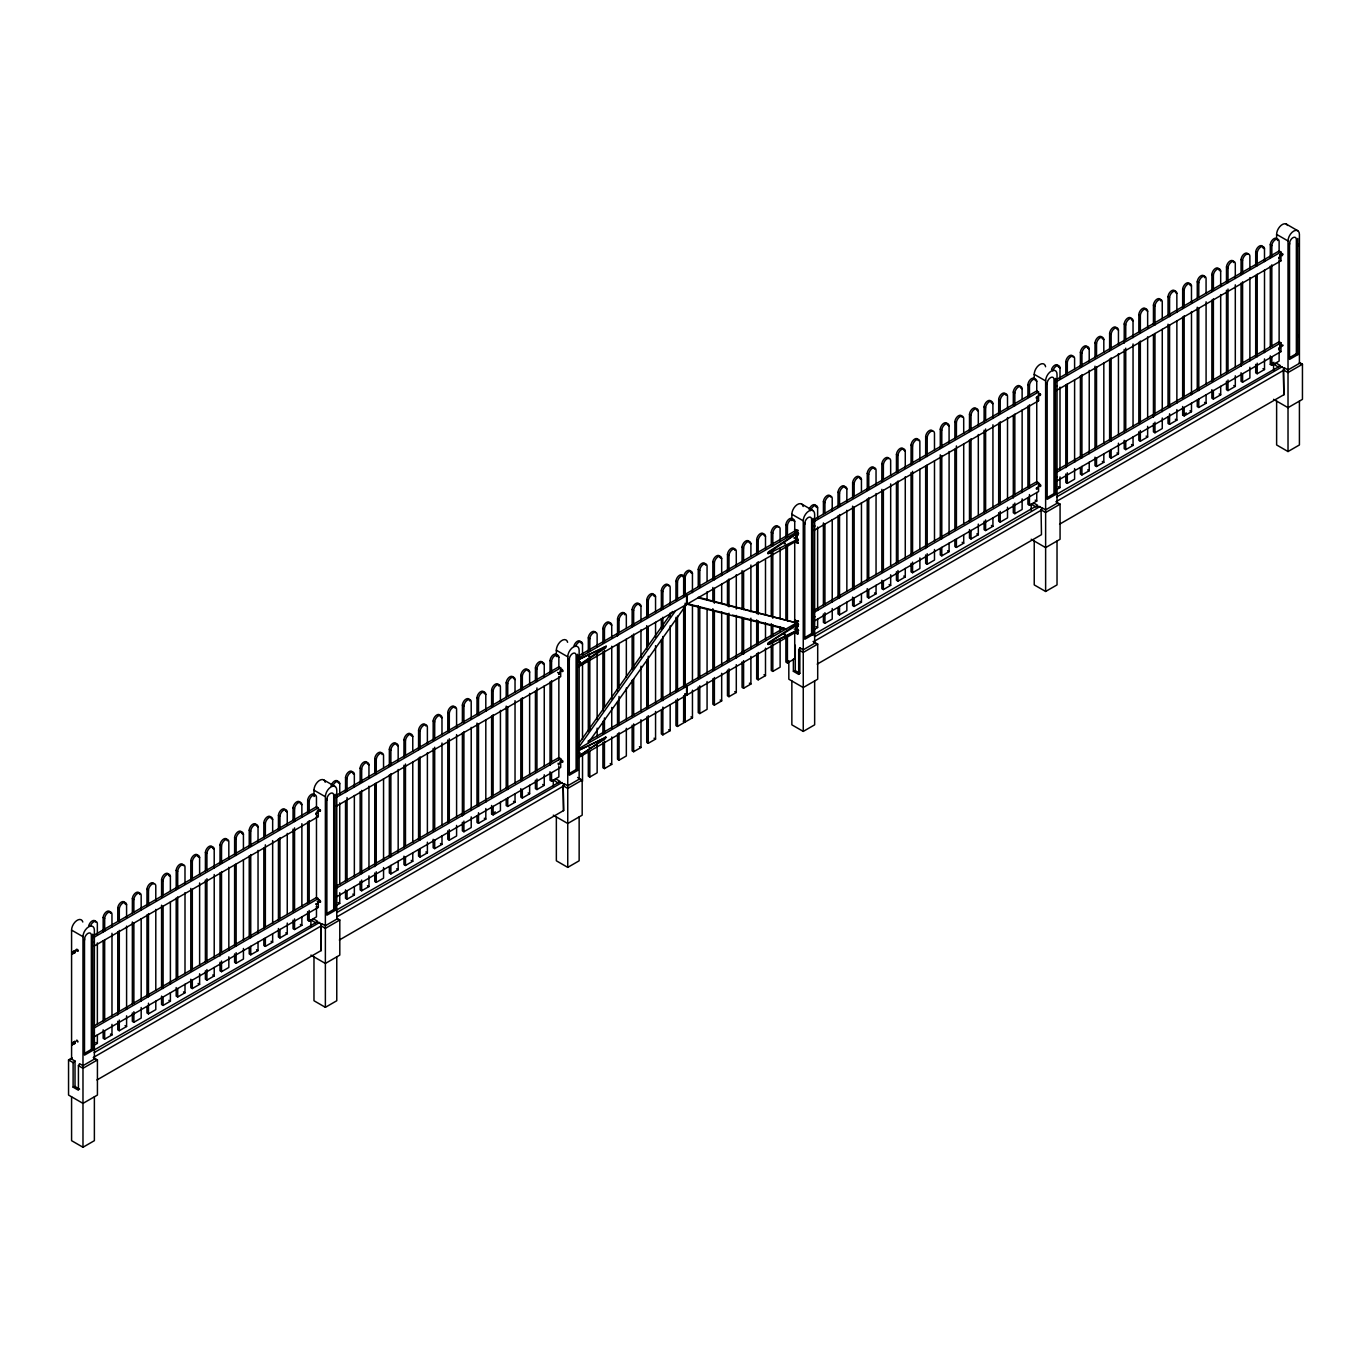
<?xml version="1.0" encoding="UTF-8"?>
<svg xmlns="http://www.w3.org/2000/svg" width="1371" height="1371" viewBox="0 0 1371 1371"><rect width="100%" height="100%" fill="white"/><g stroke="black" fill="none" stroke-linecap="round" stroke-linejoin="round"><path stroke-width="1.5" d="M73.297 952.417L73.451 952.399M577.037 666.392L606.136 646.341L577.037 660.188M577.294 757.34L606.376 737.29L577.054 751M798.196 624.405L768.48 642.982C767.811 644.918 767.314 644.816 768.24 642.845L796.551 624.268L798.573 624.388L796.243 624.079C794.323 635.544 801.932 628.775 796.791 630.609L768.24 644.524L797.973 629.992M797.202 533.422C795.523 525.316 800.218 535.787 796.551 533.456L768.24 552.033L768.051 553.695M767.674 553.473L796.791 533.593L796.791 539.797L768.48 553.576M798.179 540.088L796.225 539.471L796.225 533.268L798.608 533.439L797.322 533.028M796.243 630.283L796.482 623.925L798.35 625.827L797.202 624.233M796.225 539.471L796.465 533.13L797.614 533.73M798.196 633.402L796.928 633.419L797.151 630.129M797.202 625.879C800.887 627.592 794.066 620.72 797.631 620.926M798.111 542.95C796.225 542.316 798.333 537.843 797.888 539.951M796.551 533.456L797.751 543.036M797.751 633.848L796.928 621.08M796.928 530.269L797.391 542.95L794.786 541.442M94.239 941.843L94.205 942.46M94.445 1032.791L94.256 1033.186M316.958 813.483L316.101 813.963L316.273 812.952M317.009 904.123L316.787 904.569M559.351 673.452L558.528 673.144M590.061 656.469L589.204 656.949L589.376 655.955M604.508 648.123L603.531 647.952L604.285 648.569M604.474 739.106L603.548 738.78L604.303 739.432M770.656 643.41L770.416 642.348L770.485 643.256M784.829 543.19L785.326 543.653M814.768 526.19L814.22 526.498M814.254 617.276L814.751 616.676M1036.442 488.076L1036.99 488.933L1036.699 487.853M1057.092 386.382L1056.424 385.645M1056.904 476.817L1057.127 476.748M1279.383 258.194L1279.006 257.2L1279.486 258.142M316.153 813.98L316.735 813.243M559.025 763.647L558.528 764.675M579.128 662.45L579.556 661.593M589.067 747.332L589.89 747.315M316.204 813.928L316.41 812.969M316.273 903.763L316.033 903.952M579.659 662.656L579.35 661.747M604.234 647.986L603.548 648.466M784.709 635.099L783.681 634.207L785.275 634.567M785.017 634.43L783.509 633.762M794.049 537.826L795.231 538.066M794.255 629.1L795.197 629.083M814.357 526.258L813.911 525.727M814.271 616.59L814.7 616.556M1036.836 397.042L1036.476 398.121L1037.333 397.556M1037.247 488.659L1036.339 488.813L1036.887 487.819M1278.783 258.142L1279.674 257.834M1279.657 348.662L1278.697 348.834L1279.434 347.977M1278.766 348.44L1279.314 347.994M557.603 672.458L557.997 672.578M559.025 674.069L558.597 673.178L559.162 673.932M558.048 763.339L558.974 763.63M579.744 661.593L579.265 662.022M579.556 752.645L579.676 752.868M770.313 552.582L769.714 551.468M769.868 551.622L770.862 551.947M784.263 543.91L785.035 543.327M1036.716 397.093L1036.579 398.138M1279.349 348.148L1279.383 348.971M103.151 932.4L103.168 917.319A5.176 2.982 -60 0 1 106.801 911.526A5.176 2.982 -60 0 1 110.434 913.137L110.451 913.36M104.659 931.166L104.693 918.21A5.176 2.982 -60 0 1 108.326 912.4A5.176 2.982 -60 0 1 111.959 914.011L111.976 926.95M117.769 920.935L117.786 907.876A5.176 2.982 -60 0 1 120.939 902.392A5.176 2.982 -60 0 1 124.812 902.752M119.294 921.826L119.311 908.75A5.176 2.982 -60 0 1 122.944 902.958A5.176 2.982 -60 0 1 126.578 904.569L126.595 917.593M132.353 913.514L132.387 898.451A5.176 2.982 -60 0 1 136.003 892.658A5.176 2.982 -60 0 1 139.636 894.252L139.671 894.492M133.878 912.281L133.895 899.325A5.176 2.982 -60 0 1 137.528 893.532A5.176 2.982 -60 0 1 141.162 895.143L141.179 910.173M146.971 906.334L146.988 889.008A5.176 2.982 -60 0 1 150.022 883.627A5.176 2.982 -60 0 1 153.912 883.695M148.479 905.083L148.514 889.899A5.176 2.982 -60 0 1 152.147 884.089A5.176 2.982 -60 0 1 155.78 885.7L155.797 900.85M161.572 896.737L161.589 879.582A5.176 2.982 -60 0 1 165.223 873.773A5.176 2.982 -60 0 1 168.856 875.384M163.098 895.503L163.115 880.456A5.176 2.982 -60 0 1 166.748 874.664A5.176 2.982 -60 0 1 170.381 876.258L170.398 891.287M176.191 889.573L176.208 870.139A5.176 2.982 -60 0 1 179.721 864.416A5.176 2.982 -60 0 1 183.423 865.701M177.699 888.322L177.716 871.013A5.176 2.982 -60 0 1 181.349 865.221A5.176 2.982 -60 0 1 184.982 866.815L184.999 884.106M190.792 879.959L190.809 860.697A5.176 2.982 -60 0 1 194.322 854.973A5.176 2.982 -60 0 1 198.041 856.258M192.317 878.725L192.334 861.571A5.176 2.982 -60 0 1 195.967 855.778A5.176 2.982 -60 0 1 199.6 857.389L199.618 874.509M205.393 871.528L205.427 852.265A5.176 2.982 -60 0 1 209.043 846.473A5.176 2.982 -60 0 1 212.676 848.066M206.918 870.294L206.935 853.139A5.176 2.982 -60 0 1 210.568 847.347A5.176 2.982 -60 0 1 214.202 848.957L214.219 868.186M220.011 864.261L220.028 844.844A5.176 2.982 -60 0 1 223.662 839.035A5.176 2.982 -60 0 1 227.295 840.646L227.312 840.869M221.519 863.01L221.554 845.718A5.176 2.982 -60 0 1 225.187 839.926A5.176 2.982 -60 0 1 228.82 841.52L228.837 858.794M234.612 854.579L234.63 837.407A5.176 2.982 -60 0 1 238.143 831.683A5.176 2.982 -60 0 1 241.862 832.968M236.138 855.453L236.155 838.281A5.176 2.982 -60 0 1 239.788 832.488A5.176 2.982 -60 0 1 243.421 834.099L243.438 849.112M249.231 847.295L249.248 829.986A5.176 2.982 -60 0 1 252.881 824.177A5.176 2.982 -60 0 1 256.514 825.788L258.039 826.884L258.039 841.828M250.739 846.044L250.756 830.86A5.176 2.982 -60 0 1 254.389 825.068A5.176 2.982 -60 0 1 258.022 826.662L258.039 826.884M263.832 837.612L263.849 822.549A5.176 2.982 -60 0 1 267.482 816.756A5.176 2.982 -60 0 1 271.115 818.35L272.658 819.464L272.658 832.163M265.357 836.379L265.374 823.423A5.176 2.982 -60 0 1 269.007 817.63A5.176 2.982 -60 0 1 272.64 819.224L272.658 819.464M278.433 830.312L278.467 815.111A5.176 2.982 -60 0 1 282.083 809.318A5.176 2.982 -60 0 1 285.716 810.929M279.958 829.061L279.975 816.002A5.176 2.982 -60 0 1 283.608 810.192A5.176 2.982 -60 0 1 287.242 811.803L287.259 824.845M293.051 820.646L293.068 807.69A5.176 2.982 -60 0 1 296.342 802.121A5.176 2.982 -60 0 1 300.18 802.772M294.559 821.52L294.594 808.564A5.176 2.982 -60 0 1 298.227 802.772A5.176 2.982 -60 0 1 301.86 804.366L301.877 817.305M307.652 813.329L307.67 800.253A5.176 2.982 -60 0 1 311.183 794.529A5.176 2.982 -60 0 1 314.902 795.814M309.178 812.078L309.195 801.144A5.176 2.982 -60 0 1 312.828 795.334A5.176 2.982 -60 0 1 316.461 796.945L316.478 807.862M345.526 792.472L345.543 777.391A5.176 2.982 -60 0 1 348.817 771.822A5.176 2.982 -60 0 1 352.655 772.473M347.052 791.221L347.069 778.265A5.176 2.982 -60 0 1 350.702 772.473A5.176 2.982 -60 0 1 354.335 774.067L354.352 787.005M360.145 783.132L360.162 767.949A5.176 2.982 -60 0 1 363.435 762.379A5.176 2.982 -60 0 1 367.274 763.03M361.67 781.881L361.687 768.823A5.176 2.982 -60 0 1 365.32 763.03A5.176 2.982 -60 0 1 368.953 764.624L368.97 777.665M374.746 773.57L374.763 758.523A5.176 2.982 -60 0 1 378.396 752.713A5.176 2.982 -60 0 1 382.029 754.324L382.046 754.547M376.254 774.461L376.271 759.397A5.176 2.982 -60 0 1 379.904 753.604A5.176 2.982 -60 0 1 383.537 755.198L383.554 768.12M389.347 766.389L389.364 749.08A5.176 2.982 -60 0 1 392.997 743.288A5.176 2.982 -60 0 1 396.63 744.881L398.173 745.995L398.173 760.922M390.872 765.138L390.889 749.954A5.176 2.982 -60 0 1 394.522 744.162A5.176 2.982 -60 0 1 398.156 745.755L398.173 745.995M403.948 756.809L403.982 739.637A5.176 2.982 -60 0 1 407.615 733.845A5.176 2.982 -60 0 1 411.231 735.439M405.473 755.575L405.49 740.511A5.176 2.982 -60 0 1 409.124 734.719A5.176 2.982 -60 0 1 412.757 736.33L412.774 751.342M418.566 749.629L418.583 730.195A5.176 2.982 -60 0 1 422.217 724.402A5.176 2.982 -60 0 1 425.85 726.013M420.074 748.377L420.109 731.086A5.176 2.982 -60 0 1 423.742 725.276A5.176 2.982 -60 0 1 427.375 726.887L427.392 744.162M433.167 740.032L433.185 720.769A5.176 2.982 -60 0 1 436.698 715.045A5.176 2.982 -60 0 1 440.417 716.313M434.693 738.798L434.71 721.643A5.176 2.982 -60 0 1 438.343 715.851A5.176 2.982 -60 0 1 441.976 717.444L441.993 734.582M447.786 731.6L447.803 712.337A5.176 2.982 -60 0 1 451.436 706.528A5.176 2.982 -60 0 1 455.069 708.139M449.294 732.474L449.311 713.211A5.176 2.982 -60 0 1 452.944 707.419A5.176 2.982 -60 0 1 456.577 709.013L456.594 728.258M462.387 722.209L462.404 704.9A5.176 2.982 -60 0 1 466.037 699.107A5.176 2.982 -60 0 1 469.67 700.701L469.687 700.941M463.912 723.083L463.929 705.774A5.176 2.982 -60 0 1 467.562 699.981A5.176 2.982 -60 0 1 471.196 701.592L471.213 718.867M476.988 714.634L477.022 697.479A5.176 2.982 -60 0 1 480.518 691.755A5.176 2.982 -60 0 1 484.237 693.023M478.513 715.508L478.53 698.353A5.176 2.982 -60 0 1 482.164 692.561A5.176 2.982 -60 0 1 485.797 694.154L485.814 711.292M491.606 707.35L491.623 690.041A5.176 2.982 -60 0 1 495.257 684.249A5.176 2.982 -60 0 1 498.89 685.843L498.907 686.083M493.114 706.099L493.149 690.915A5.176 2.982 -60 0 1 496.782 685.123A5.176 2.982 -60 0 1 500.415 686.717L500.432 701.883M506.207 697.668L506.225 682.604A5.176 2.982 -60 0 1 509.858 676.811A5.176 2.982 -60 0 1 513.491 678.422L515.033 679.519L515.033 692.218M507.733 696.434L507.75 683.495A5.176 2.982 -60 0 1 511.383 677.685A5.176 2.982 -60 0 1 515.016 679.296L515.033 679.519M520.826 690.384L520.843 675.183A5.176 2.982 -60 0 1 524.476 669.391A5.176 2.982 -60 0 1 528.109 670.985L529.634 672.098L529.634 684.9M522.334 689.116L522.351 676.057A5.176 2.982 -60 0 1 525.984 670.265A5.176 2.982 -60 0 1 529.617 671.859L529.634 672.098M535.427 680.702L535.444 667.746A5.176 2.982 -60 0 1 539.077 661.953A5.176 2.982 -60 0 1 542.71 663.564L544.253 664.661L544.253 677.377M536.952 681.593L536.969 668.637A5.176 2.982 -60 0 1 540.602 662.827A5.176 2.982 -60 0 1 544.236 664.438L544.253 664.661M550.028 673.401L550.062 660.325A5.176 2.982 -60 0 1 553.695 654.533A5.176 2.982 -60 0 1 557.312 656.126L558.854 657.24L558.854 667.917M551.553 672.133L551.57 661.199A5.176 2.982 -60 0 1 555.204 655.407A5.176 2.982 -60 0 1 558.837 657L558.854 657.24M588.313 652.802L588.33 637.652A5.176 2.982 -60 0 1 591.604 632.1A5.176 2.982 -60 0 1 595.425 632.751M589.821 651.551L589.856 638.543A5.176 2.982 -60 0 1 593.489 632.734A5.176 2.982 -60 0 1 597.122 634.345L597.139 647.335M602.914 643.239L602.932 628.226A5.176 2.982 -60 0 1 606.085 622.742A5.176 2.982 -60 0 1 609.958 623.102M604.44 642.005L604.457 629.1A5.176 2.982 -60 0 1 608.09 623.308A5.176 2.982 -60 0 1 611.723 624.902L611.74 637.789M617.533 636.041L617.55 618.784A5.176 2.982 -60 0 1 621.183 612.991A5.176 2.982 -60 0 1 624.816 614.585L624.833 614.825M619.041 632.665L619.058 619.658A5.176 2.982 -60 0 1 622.691 613.865A5.176 2.982 -60 0 1 626.324 615.459L626.341 628.449M632.134 626.718L632.151 609.341A5.176 2.982 -60 0 1 635.784 603.548A5.176 2.982 -60 0 1 639.417 605.159L640.96 606.256L640.96 621.234M633.659 625.45L633.676 610.215A5.176 2.982 -60 0 1 637.309 604.422A5.176 2.982 -60 0 1 640.942 606.033L640.96 606.256M646.735 617.139L646.752 599.915A5.176 2.982 -60 0 1 650.385 594.106A5.176 2.982 -60 0 1 654.018 595.717M648.26 615.905L648.277 600.789A5.176 2.982 -60 0 1 651.91 594.997A5.176 2.982 -60 0 1 655.544 596.591L655.561 611.689M661.353 609.975L661.37 590.473A5.176 2.982 -60 0 1 664.884 584.749A5.176 2.982 -60 0 1 668.602 586.017M662.861 608.707L662.896 591.347A5.176 2.982 -60 0 1 666.529 585.554A5.176 2.982 -60 0 1 670.162 587.148L670.179 604.491M675.954 600.378L675.972 581.03A5.176 2.982 -60 0 1 679.485 575.306A5.176 2.982 -60 0 1 683.204 576.591M677.48 599.127L677.497 581.904A5.176 2.982 -60 0 1 681.13 576.111A5.176 2.982 -60 0 1 684.763 577.722L684.78 594.911M683.649 595.939L683.666 576.591A5.176 2.982 -60 0 1 687.299 570.799A5.176 2.982 -60 0 1 690.933 572.41M685.157 594.706L685.174 577.465A5.176 2.982 -60 0 1 688.808 571.673A5.176 2.982 -60 0 1 692.441 573.284L692.458 592.598M698.25 586.531L698.267 569.171A5.176 2.982 -60 0 1 701.901 563.378A5.176 2.982 -60 0 1 705.534 564.972L705.551 565.195M699.776 587.405L699.793 570.045A5.176 2.982 -60 0 1 703.426 564.252A5.176 2.982 -60 0 1 707.059 565.846L707.076 581.047M712.851 578.973L712.869 561.733A5.176 2.982 -60 0 1 716.382 556.009A5.176 2.982 -60 0 1 720.101 557.294M714.377 579.847L714.394 562.607A5.176 2.982 -60 0 1 718.027 556.815A5.176 2.982 -60 0 1 721.66 558.425L721.677 575.631M727.47 571.673L727.487 554.312A5.176 2.982 -60 0 1 731.12 548.503A5.176 2.982 -60 0 1 734.753 550.114L734.77 550.337M728.978 570.422L729.012 555.186A5.176 2.982 -60 0 1 732.628 549.394A5.176 2.982 -60 0 1 736.261 550.988L736.296 566.206M742.071 562.007L742.088 546.875A5.176 2.982 -60 0 1 745.721 541.082A5.176 2.982 -60 0 1 749.354 542.676L750.897 543.79L750.897 556.54M743.596 560.756L743.613 547.749A5.176 2.982 -60 0 1 747.246 541.956A5.176 2.982 -60 0 1 750.88 543.567L750.897 543.79M756.689 554.467L756.706 539.454A5.176 2.982 -60 0 1 760.339 533.645A5.176 2.982 -60 0 1 763.973 535.256L765.498 536.352L765.498 549.017M758.197 553.233L758.214 540.328A5.176 2.982 -60 0 1 761.848 534.519A5.176 2.982 -60 0 1 765.481 536.13L765.498 536.352M771.29 545.024L771.307 532.017A5.176 2.982 -60 0 1 774.581 526.447A5.176 2.982 -60 0 1 778.42 527.098M772.816 545.915L772.833 532.891A5.176 2.982 -60 0 1 776.466 527.098A5.176 2.982 -60 0 1 780.099 528.692L780.116 541.699M785.891 537.501L785.909 524.579A5.176 2.982 -60 0 1 789.542 518.786A5.176 2.982 -60 0 1 793.175 520.397L794.717 521.494L794.717 532.051M787.417 536.267L787.434 525.47A5.176 2.982 -60 0 1 791.067 519.66A5.176 2.982 -60 0 1 794.7 521.271L794.717 521.494M823.405 514.451L823.423 501.478A5.176 2.982 -60 0 1 826.936 495.754A5.176 2.982 -60 0 1 830.655 497.039M824.931 513.2L824.948 502.369A5.176 2.982 -60 0 1 828.581 496.559A5.176 2.982 -60 0 1 832.214 498.17L832.231 511.109M838.024 507.253L838.041 492.052A5.176 2.982 -60 0 1 841.674 486.242A5.176 2.982 -60 0 1 845.307 487.853L846.85 488.967L846.85 501.769M839.532 505.985L839.566 492.926A5.176 2.982 -60 0 1 843.199 487.133A5.176 2.982 -60 0 1 846.815 488.727L846.85 488.967M852.625 497.673L852.642 482.609A5.176 2.982 -60 0 1 855.915 477.039A5.176 2.982 -60 0 1 859.754 477.691M854.15 496.439L854.167 483.483A5.176 2.982 -60 0 1 857.8 477.691A5.176 2.982 -60 0 1 861.434 479.302L861.451 492.223M867.243 490.492L867.26 473.166A5.176 2.982 -60 0 1 870.893 467.374A5.176 2.982 -60 0 1 874.527 468.985L874.544 469.208M868.751 489.224L868.768 474.058A5.176 2.982 -60 0 1 872.402 468.248A5.176 2.982 -60 0 1 876.035 469.859L876.052 485.008M881.844 480.895L881.861 463.741A5.176 2.982 -60 0 1 885.015 458.257A5.176 2.982 -60 0 1 888.888 458.617M883.37 479.661L883.387 464.615A5.176 2.982 -60 0 1 887.02 458.822A5.176 2.982 -60 0 1 890.653 460.416L890.67 475.446M896.445 471.59L896.463 454.298A5.176 2.982 -60 0 1 900.096 448.506A5.176 2.982 -60 0 1 903.729 450.099L905.271 451.213L905.271 468.248M897.971 472.481L897.988 455.172A5.176 2.982 -60 0 1 901.621 449.38A5.176 2.982 -60 0 1 905.254 450.973L905.271 451.213M911.064 464.118L911.081 444.855A5.176 2.982 -60 0 1 914.714 439.063A5.176 2.982 -60 0 1 918.347 440.657M912.572 462.884L912.606 445.729A5.176 2.982 -60 0 1 916.222 439.937A5.176 2.982 -60 0 1 919.855 441.548L919.89 460.776M925.665 455.686L925.682 436.424A5.176 2.982 -60 0 1 928.715 431.025A5.176 2.982 -60 0 1 932.606 431.111M927.19 456.56L927.207 437.298A5.176 2.982 -60 0 1 930.84 431.505A5.176 2.982 -60 0 1 934.474 433.116L934.491 450.236M940.283 448.42L940.3 429.003A5.176 2.982 -60 0 1 943.694 423.348A5.176 2.982 -60 0 1 947.464 424.307M941.791 447.169L941.808 429.877A5.176 2.982 -60 0 1 945.442 424.085A5.176 2.982 -60 0 1 949.075 425.678L949.092 442.953M954.884 438.72L954.902 421.565A5.176 2.982 -60 0 1 958.535 415.773A5.176 2.982 -60 0 1 962.168 417.367M956.41 437.486L956.427 422.439A5.176 2.982 -60 0 1 960.06 416.647A5.176 2.982 -60 0 1 963.693 418.241L963.71 433.27M969.486 431.454L969.503 414.128A5.176 2.982 -60 0 1 972.776 408.575A5.176 2.982 -60 0 1 976.615 409.226M971.011 430.203L971.028 415.019A5.176 2.982 -60 0 1 974.661 409.209A5.176 2.982 -60 0 1 978.294 410.82L978.311 425.987M984.104 421.771L984.121 406.707A5.176 2.982 -60 0 1 987.754 400.915A5.176 2.982 -60 0 1 991.387 402.508M985.612 420.537L985.646 407.581A5.176 2.982 -60 0 1 989.262 401.789A5.176 2.982 -60 0 1 992.895 403.382L992.93 418.429M998.688 414.488L998.705 399.287A5.176 2.982 -60 0 1 1002.338 393.494A5.176 2.982 -60 0 1 1005.971 395.088L1005.988 395.328M1000.213 413.219L1000.23 400.161A5.176 2.982 -60 0 1 1003.863 394.368A5.176 2.982 -60 0 1 1007.496 395.962L1007.514 409.004M1013.306 404.805L1013.323 391.849A5.176 2.982 -60 0 1 1016.836 386.125A5.176 2.982 -60 0 1 1020.555 387.393M1014.831 405.679L1014.848 392.723A5.176 2.982 -60 0 1 1018.482 386.93A5.176 2.982 -60 0 1 1022.115 388.524L1022.132 399.355M1027.924 397.487L1027.942 384.411A5.176 2.982 -60 0 1 1031.575 378.619A5.176 2.982 -60 0 1 1035.208 380.23L1036.75 381.327L1036.75 392.02M1029.45 396.236L1029.467 385.285A5.176 2.982 -60 0 1 1033.1 379.493A5.176 2.982 -60 0 1 1036.733 381.104L1036.75 381.327M1065.798 374.506L1065.815 361.55A5.176 2.982 -60 0 1 1069.329 355.826A5.176 2.982 -60 0 1 1073.03 357.094M1067.306 375.38L1067.323 362.424A5.176 2.982 -60 0 1 1070.957 356.631A5.176 2.982 -60 0 1 1074.59 358.225L1074.607 369.056M1080.399 367.308L1080.417 352.107A5.176 2.982 -60 0 1 1083.93 346.383A5.176 2.982 -60 0 1 1087.649 347.668M1081.925 366.057L1081.942 352.981A5.176 2.982 -60 0 1 1085.575 347.189A5.176 2.982 -60 0 1 1089.208 348.8L1089.225 361.841M1095.001 357.728L1095.035 342.681A5.176 2.982 -60 0 1 1098.411 337.026A5.176 2.982 -60 0 1 1102.198 337.986M1096.526 356.494L1096.543 343.555A5.176 2.982 -60 0 1 1100.176 337.763A5.176 2.982 -60 0 1 1103.809 339.357L1103.826 352.278M1109.619 350.548L1109.636 333.239A5.176 2.982 -60 0 1 1113.269 327.446A5.176 2.982 -60 0 1 1116.902 329.04L1118.445 330.154L1118.445 345.081M1111.127 349.297L1111.161 334.113A5.176 2.982 -60 0 1 1114.794 328.32A5.176 2.982 -60 0 1 1118.428 329.914L1118.445 330.154M1124.22 343.076L1124.237 323.796A5.176 2.982 -60 0 1 1127.39 318.312A5.176 2.982 -60 0 1 1131.264 318.672M1125.745 339.717L1125.762 324.67A5.176 2.982 -60 0 1 1129.396 318.877A5.176 2.982 -60 0 1 1133.029 320.488L1133.046 337.626M1138.838 331.662L1138.855 314.353A5.176 2.982 -60 0 1 1142.489 308.561A5.176 2.982 -60 0 1 1146.122 310.172L1147.647 311.268L1147.647 328.32M1140.346 332.536L1140.364 315.244A5.176 2.982 -60 0 1 1143.997 309.435A5.176 2.982 -60 0 1 1147.63 311.046L1147.647 311.268M1153.439 324.19L1153.457 304.928A5.176 2.982 -60 0 1 1156.49 299.529A5.176 2.982 -60 0 1 1160.38 299.598M1154.965 325.064L1154.982 305.802A5.176 2.982 -60 0 1 1158.615 300.009A5.176 2.982 -60 0 1 1162.248 301.603L1162.265 318.723M1168.041 315.741L1168.058 296.496A5.176 2.982 -60 0 1 1171.211 291.012A5.176 2.982 -60 0 1 1175.084 291.355M1169.566 316.632L1169.583 297.37A5.176 2.982 -60 0 1 1173.216 291.577A5.176 2.982 -60 0 1 1176.849 293.171L1176.866 312.417M1182.659 308.492L1182.676 289.058A5.176 2.982 -60 0 1 1186.069 283.403A5.176 2.982 -60 0 1 1189.857 284.38M1184.167 307.241L1184.201 289.932A5.176 2.982 -60 0 1 1187.834 284.14A5.176 2.982 -60 0 1 1191.468 285.734L1191.485 303.025M1197.26 298.792L1197.277 281.621A5.176 2.982 -60 0 1 1200.311 276.239A5.176 2.982 -60 0 1 1204.201 276.308M1198.785 297.558L1198.802 282.512A5.176 2.982 -60 0 1 1202.436 276.702A5.176 2.982 -60 0 1 1206.069 278.313L1206.086 293.343M1211.878 291.509L1211.895 274.2A5.176 2.982 -60 0 1 1215.289 268.545A5.176 2.982 -60 0 1 1219.059 269.504M1213.386 290.258L1213.404 275.074A5.176 2.982 -60 0 1 1217.037 269.282A5.176 2.982 -60 0 1 1220.67 270.875L1220.687 286.042M1226.479 281.826L1226.497 266.762A5.176 2.982 -60 0 1 1230.13 260.97A5.176 2.982 -60 0 1 1233.763 262.581M1228.005 282.7L1228.022 267.653A5.176 2.982 -60 0 1 1231.655 261.844A5.176 2.982 -60 0 1 1235.288 263.455L1235.305 278.484M1241.063 274.543L1241.081 259.342A5.176 2.982 -60 0 1 1244.234 253.875A5.176 2.982 -60 0 1 1248.107 254.218M1242.589 273.292L1242.606 260.233A5.176 2.982 -60 0 1 1246.239 254.423A5.176 2.982 -60 0 1 1249.872 256.034L1249.889 269.076M1255.699 264.86L1255.716 251.904A5.176 2.982 -60 0 1 1259.229 246.18A5.176 2.982 -60 0 1 1262.931 247.466M1257.207 265.751L1257.224 252.795A5.176 2.982 -60 0 1 1260.857 246.986A5.176 2.982 -60 0 1 1264.49 248.597L1264.508 261.535M1270.3 257.559L1270.317 244.484A5.176 2.982 -60 0 1 1273.95 238.691A5.176 2.982 -60 0 1 1277.583 240.285L1277.601 240.508M1271.825 256.291L1271.842 245.358A5.176 2.982 -60 0 1 1275.476 239.565A5.176 2.982 -60 0 1 1279.109 241.159L1279.126 252.075M84.505 940.146L84.642 938.861M326.881 800.201L327.018 798.933M558.597 673.984L558.905 672.955M569.273 660.274L569.393 658.988M804.777 524.305L804.914 523.019M1047.153 384.36L1047.29 383.092M1289.528 244.432L1289.665 243.147M561.099 669.871C562.898 667.3 563.498 674.138 561.407 670.556M1038.978 484.768C1040.126 482.198 1042.063 488.247 1039.458 485.985M1281.525 344.789L1283.136 345.303L1282.074 346.297M579.556 662.57L580.156 662.022M73.091 1043.657L73.126 1043.348M559.265 673.315L558.854 673.641M603.223 647.472L604.354 647.866L603.617 648.466M315.964 904.209L316.838 903.797M579.128 753.005L580.122 753.21L579.179 753.433M770.005 642.81L770.159 642.588M794.34 538.34L794.957 537.586L794.906 538.477M814.768 525.796L814.117 525.624M558.545 764.195L558.357 764.504M589.633 655.869L589.547 656.966L589.187 656.126M589.753 747.572L589.993 747.623M770.331 552.102L770.862 552.153M1279.229 348.337L1278.732 348.834M315.998 813.517L316.598 813.997M561.322 669.631L562.83 671.087L561.544 670.796M785.223 634.842L784.658 634.088M1037.247 397.881L1036.27 397.813M1038.361 396.665L1038.224 395.516M1038.361 487.476L1038.241 486.328M73.109 1062.594L68.55 1059.954L71.583 1059.08L75.011 1061.051L73.109 1062.594L73.109 1087.152L78.421 1090.219L78.421 1065.661L79.569 1063.69L82.98 1065.661L94.376 1059.08L97.427 1059.954L97.427 1095.052L82.98 1103.381L68.55 1095.052L68.55 1059.954L72.166 1057.881M94.582 1049.758L317.387 921.775L321.945 924.414L320.814 925.614L321.191 950.514L320.814 925.614L321.945 923.746L325.373 925.716L336.769 919.136L339.802 920.027L339.802 955.107L325.373 963.453L310.926 955.107M336.958 909.813L559.762 781.847L564.321 784.469L563.19 785.669L563.567 810.569L563.19 785.669L564.321 783.818L567.748 785.789L579.145 779.208L582.178 780.082L582.178 815.179L567.748 823.508L553.301 815.179M793.381 659.023L793.381 671.31L798.693 674.378L798.693 649.82L799.841 647.849L803.252 649.82L814.648 643.239L817.699 644.113L817.699 679.211L803.252 687.539L788.822 679.211L788.822 660.633M814.665 617.019L813.706 617.07M577.688 745.121L672.441 611.5M578.271 747.915L675.509 610.832M587.868 743.39L686.597 604.405L686.597 595.614L684.78 594.568L577.054 656.76M797.391 621.012L797.596 624.371M797.391 630.266L797.305 624.405M796.928 633.419L798.179 633.128M795.934 627.472L795.848 626.273M1283.462 369.827L1283.839 394.728L1283.462 369.827L1284.593 368.628L1280.034 365.988L1057.23 493.971M798.693 674.378L799.841 673.281L799.841 647.849M795.865 536.729L795.917 535.581M577.277 666.529L605.588 647.883L606.068 646.255M577.054 757.203L605.365 738.558L605.365 736.878M93.742 935.365L316.478 806.765L318.295 807.81L318.295 816.619L93.725 946.281M336.118 795.42L558.854 666.82L560.688 667.883L560.688 676.674L336.101 806.337M813.997 519.523L1036.75 390.924L1038.567 391.969L1038.567 400.778L813.98 530.423M1056.39 379.578L1279.126 250.979L1280.942 252.024L1280.942 260.833L1056.373 390.495M93.725 937.473L318.295 807.81M336.101 797.545L560.688 667.883M813.98 521.631L1038.567 391.969M1056.373 381.686L1280.942 252.024M577.037 658.868L686.597 595.614M686.991 595.391L796.551 532.137L796.551 540.945L686.991 604.2L686.991 595.391L685.157 594.346L794.717 531.091L796.551 532.137M74.754 952.331L74.582 950.583L74.857 952.417L71.823 954.165L75.165 952.588L74.874 950.617L71.823 952.365L75.165 950.788L74.942 952.485M577.037 667.66L686.597 604.405M93.742 1026.142L316.478 897.542L318.295 898.588L318.295 907.396L93.725 1037.059M336.118 886.197L558.854 757.597L560.688 758.66L560.688 767.452L336.101 897.114M813.997 610.301L1036.75 481.701L1038.567 482.746L1038.567 491.555L813.98 621.217M1056.39 470.356L1279.126 341.756L1280.942 342.819L1280.942 351.61L1056.373 481.272M588.005 741.214L684.78 685.346L686.597 686.391L686.597 695.2L577.037 758.454M686.991 604.2L785.72 629.169L783.904 628.107L685.157 685.123L686.991 686.168L796.551 622.914L796.551 631.723L686.991 694.977L685.157 693.915M93.725 1028.25L318.295 898.588M336.101 888.322L560.688 758.66M813.98 612.409L1038.567 482.746M1056.373 472.481L1280.942 342.819M577.037 749.646L686.597 686.391M75.165 1041.6L74.857 1043.228L71.806 1044.976L75.165 1043.4L74.857 1041.429L71.806 1043.177L75.165 1041.6L74.942 1043.297M491.606 805.48L491.606 814.014L495.257 811.889M1182.659 406.502L1182.659 415.036L1186.309 412.928M1270.3 355.877L1270.3 364.429L1273.95 362.321M93.708 1045.49L97.358 1043.382L97.358 1034.831M103.151 1029.81L103.151 1038.275L104.659 1039.149L111.976 1034.934L111.976 1024.36M117.769 1021.292L117.769 1029.844L119.294 1030.718L126.595 1026.502L126.595 1015.825M132.353 1012.946L132.353 1021.412L133.878 1022.286L141.179 1018.07L141.179 1007.496M146.971 1006.588L146.971 1012.98L148.479 1013.855L155.797 1009.639L155.797 1001.104M161.572 996.083L161.572 1004.549L163.098 1005.423L170.398 1001.207L170.398 992.758M176.191 987.583L176.191 996.117L177.699 996.991L184.999 992.775L184.999 984.241M190.792 979.237L190.792 987.686L192.317 988.56L199.618 984.344L199.618 973.77M205.393 970.788L205.393 979.237L206.918 980.128L214.219 975.912L214.219 967.463M220.011 962.288L220.011 970.805L221.519 971.679L228.837 967.463L228.837 956.821M234.612 953.925L234.612 962.373L236.138 963.247L243.438 959.032L243.438 948.475M249.231 947.55L249.231 953.942L250.739 954.816L258.039 950.6L258.039 942.066M263.832 939.169L263.832 945.51L265.357 946.384L272.658 942.168L272.658 933.702M278.433 928.527L278.433 937.078L279.958 937.953L287.259 933.737L287.259 923.06M293.051 920.164L293.051 928.647L294.559 929.521L301.877 925.305L301.877 916.839M307.652 911.664L307.652 920.215L309.178 921.089L316.478 916.873L316.478 906.18M336.084 905.546L339.734 903.438L339.734 892.744M345.526 889.865L345.526 898.348L347.052 899.222L354.352 895.006L354.352 886.54M360.145 881.364L360.145 889.899L361.67 890.773L368.97 886.557L368.97 875.88M374.746 873.019L374.746 881.484L376.254 882.358L383.554 878.143L383.554 867.552M389.347 866.643L389.347 873.036L390.872 873.927L398.173 869.711L398.173 861.177M403.948 856.155L403.948 864.604L405.473 865.478L412.774 861.262L412.774 852.813M418.566 849.78L418.566 856.172L420.074 857.046L427.392 852.831L427.392 842.188M433.167 839.292L433.167 847.741L434.693 848.615L441.993 844.399L441.993 835.95M447.786 830.86L447.786 839.309L449.294 840.183L456.594 835.967L456.594 825.411M462.387 822.343L462.387 830.877L463.912 831.751L471.213 827.536L471.213 816.876M476.988 816.105L476.988 822.446L478.513 823.32L485.814 819.104L485.814 808.53M491.606 814.014L493.114 814.888L500.432 810.672L500.432 802.138M506.207 799.224L506.207 805.565L507.733 806.456L515.033 802.241L515.033 793.775M520.826 788.599L520.826 797.134L522.334 798.008L529.634 793.792L529.634 785.257M535.427 780.236L535.427 788.702L536.952 789.576L544.253 785.36L544.253 774.769M550.028 771.719L550.028 780.27L551.553 781.144L558.854 776.929L558.854 766.252M813.98 629.649L817.63 627.524L817.63 618.989M823.405 613.968L823.405 622.434L824.931 623.308L832.231 619.092L832.231 608.518M838.024 607.593L838.024 614.002L839.532 614.876L846.85 610.661L846.85 602.126M852.625 597.105L852.625 605.571L854.15 606.445L861.451 602.229L861.451 593.763M867.243 588.605L867.243 597.139L868.751 598.013L876.052 593.797L876.052 585.263M881.844 580.241L881.844 588.707L883.37 589.581L890.67 585.366L890.67 574.792M896.445 571.741L896.445 580.276L897.971 581.15L905.271 576.934L905.271 568.399M911.064 563.378L911.064 571.827L912.572 572.718L919.89 568.502L919.89 557.928M925.665 554.947L925.665 563.395L927.19 564.286L934.491 560.054L934.491 549.497M940.283 548.571L940.283 554.964L941.791 555.838L949.092 551.622L949.092 543.105M954.884 540.191L954.884 546.532L956.41 547.406L963.71 543.19L963.71 534.741M969.486 529.566L969.486 538.1L971.011 538.974L978.311 534.759L978.311 524.099M984.104 521.203L984.104 529.669L985.612 530.543L992.93 526.327L992.93 517.861M998.688 512.703L998.688 521.237L1000.213 522.128L1007.514 517.895L1007.514 507.236M1013.306 504.322L1013.306 512.805L1014.831 513.679L1022.132 509.464L1022.132 498.873M1027.924 497.947L1027.924 504.357L1029.45 505.248L1036.75 501.032L1036.75 492.48M1056.356 489.704L1060.006 487.596L1060.006 476.902M1065.798 474.023L1065.798 482.506L1067.306 483.38L1074.607 479.165L1074.607 468.574M1080.399 467.665L1080.399 474.075L1081.925 474.949L1089.225 470.733L1089.225 462.181M1095.001 457.177L1095.001 465.626L1096.526 466.517L1103.826 462.301L1103.826 453.835M1109.619 450.802L1109.619 457.194L1111.127 458.085L1118.445 453.852L1118.445 443.193M1124.22 440.314L1124.22 448.763L1125.745 449.637L1133.046 445.421L1133.046 436.972M1138.838 431.814L1138.838 440.331L1140.346 441.205L1147.647 436.989L1147.647 426.347M1153.439 423.45L1153.439 431.899L1154.965 432.773L1162.265 428.557L1162.265 418.001M1168.041 417.127L1168.041 423.468L1169.566 424.342L1176.866 420.126L1176.866 409.569M1182.659 415.036L1184.167 415.91L1191.485 411.694L1191.485 403.16M1197.26 400.263L1197.26 406.604L1198.785 407.478L1206.086 403.263L1206.086 394.797M1211.878 389.638L1211.878 398.156L1213.386 399.047L1220.687 394.831L1220.687 386.296M1226.479 381.258L1226.479 389.724L1228.005 390.598L1235.305 386.382L1235.305 375.808M1241.063 372.758L1241.063 381.309L1242.589 382.183L1249.889 377.968L1249.889 367.291M1255.699 364.395L1255.699 372.861L1257.207 373.735L1264.508 369.519L1264.508 358.928M1270.3 364.429L1271.825 365.303L1279.126 361.087L1279.126 352.536M84.505 1053.374L91.343 1049.432L92.868 1050.306L84.505 1055.139L84.505 939.324A4.833 2.793 -60 0 1 87.933 933.394A4.833 2.793 -60 0 1 91.343 935.365L91.343 1049.432M326.881 913.446L333.719 909.487L335.244 910.378L326.881 915.194L326.881 799.379A4.833 2.793 -60 0 1 330.308 793.466A4.833 2.793 -60 0 1 333.719 795.437L333.719 909.487M569.273 773.501L576.111 769.559L577.619 770.433L569.273 775.266L569.273 659.451A4.833 2.793 -60 0 1 572.684 653.521A4.833 2.793 -60 0 1 576.111 655.492L576.111 769.559M804.777 637.532L811.615 633.591L813.14 634.465L804.777 639.297L804.777 523.482A4.833 2.793 -60 0 1 808.187 517.553A4.833 2.793 -60 0 1 811.615 519.523L811.615 633.591M1047.153 497.604L1053.991 493.646L1055.516 494.52L1047.153 499.352L1047.153 383.537A4.833 2.793 -60 0 1 1050.58 377.625A4.833 2.793 -60 0 1 1053.991 379.596L1053.991 493.646M1289.528 357.66L1296.366 353.718L1297.891 354.592L1289.528 359.408L1289.528 243.61A4.833 2.793 -60 0 1 1292.956 237.68A4.833 2.793 -60 0 1 1296.366 239.651L1296.366 353.718M812.986 634.979L1035.379 506.585L1039.938 506.585L1042.217 508.572L1041.069 509.772L1041.463 534.673L817.219 664.13M94.222 1052.585L319.666 922.426M336.615 912.658L562.041 782.498M814.494 636.744L1039.938 506.585M1056.87 496.816L1282.313 366.657M93.245 1057.538L321.191 925.939M337.472 916.531L563.567 786.011M813.517 641.697L1041.463 510.098M1055.893 501.769L1283.839 370.17M1057.024 502.42L1060.074 504.185L1057.024 503.294L1045.627 509.875L1042.217 507.904L1041.069 509.875L1045.627 512.514L1060.074 504.185L1060.074 539.266L1045.627 547.612L1031.198 539.266M1299.417 362.492L1302.45 364.24L1299.417 363.366L1288.02 369.947L1284.593 367.976L1283.462 369.947L1288.02 372.569L1302.45 364.24L1302.45 399.338L1288.02 407.667L1273.573 399.338M588.313 750.64L588.313 776.157L589.821 777.031L597.139 772.816L597.139 745.173M602.914 742.414L602.914 767.726L604.44 768.6L611.74 764.384L611.74 736.964M617.533 733.793L617.533 759.294L619.041 760.168L626.341 755.952L626.341 728.327M632.134 725.173L632.134 750.862L633.659 751.736L640.96 747.521L640.96 719.689M646.735 716.947L646.735 742.431L648.26 743.305L655.561 739.089L655.561 711.48M661.353 710.469L661.353 733.982L662.861 734.873L670.179 730.657L670.179 704.985M675.954 700.101L675.954 725.55L677.48 726.441L684.78 722.209L684.78 696.759M683.649 695.663L683.649 721.112L685.157 722.003L692.458 717.787L692.458 690.196M698.25 687.025L698.25 712.68L699.776 713.571L707.076 709.338L707.076 681.541M712.851 678.765L712.851 704.248L714.377 705.122L721.677 700.907L721.677 673.315M727.47 670.128L727.47 695.817L728.978 696.691L736.296 692.475L736.296 664.661M742.071 661.885L742.071 687.385L743.596 688.259L750.897 684.043L750.897 656.418M756.689 653.624L756.689 678.953L758.197 679.827L765.498 675.612L765.498 648.175M771.29 644.987L771.29 670.522L772.816 671.396L780.116 667.18L780.116 639.52M785.891 636.744L785.891 662.09L787.417 662.964L794.717 658.748L794.717 631.294M96.947 1079.971L321.191 950.514M339.323 940.026L563.567 810.569M1059.594 524.185L1283.839 394.728M71.583 1096.8L71.583 1140.672L82.98 1147.253L94.376 1140.672L94.376 1096.8M313.976 956.872L313.976 1000.744L325.373 1007.325L336.769 1000.744L336.769 956.872M556.352 816.927L556.352 860.799L567.748 867.38L579.145 860.799L579.145 816.927M791.855 680.959L791.855 724.831L803.252 731.411L814.648 724.831L814.648 680.959M1034.231 541.031L1034.231 584.903L1045.627 591.467L1057.024 584.903L1057.024 541.031M1276.624 401.086L1276.624 444.958L1288.02 451.539L1299.417 444.958L1299.417 401.086M577.294 660.325L606.171 646.375M577.294 751.137L605.605 737.307M797.151 530.748L798.196 530.269M793.381 671.31L795.283 670.659L799.841 673.281M73.109 1087.152L75.011 1086.5L79.569 1089.122M1273.573 364.24L1276.624 363.366L1280.034 365.337L1278.132 366.88L1273.573 364.24L1273.573 370.427M1031.198 504.185L1034.231 503.294L1037.658 505.282L1035.756 506.807L1031.198 504.185L1031.198 510.372M553.301 780.082L556.352 779.208L559.762 781.179L557.86 782.721L553.301 780.082L553.301 786.286M310.926 920.027L313.976 919.136L317.387 921.123L315.484 922.649L310.926 920.027L310.926 926.213M1280.463 256.908L1280.068 254.989M1280.48 347.72L1280.086 345.8M797.322 539.231L798.35 539.317M798.179 543.173L797.528 542.265M797.322 620.789L798.573 621.337L797.751 620.926M797.151 540.003L797.305 533.61M797.751 533.953L798.282 534.519M797.973 621.697L794.546 620.052M797.973 634.019L794.546 632.391M74.668 1041.377L74.754 1043.125M797.751 621.509L794.786 619.915M770.588 551.673L770.536 552.599M560.019 672.733L560.036 670.985M560.019 763.544L560.036 761.796M796.928 630.334L798.008 630.214M797.614 543.036L794.546 541.579M689.27 604.183L728.361 614.071M732.474 615.116L783.904 628.107M698.319 597.259L796.551 622.914L698.079 597.79M1279.794 254.886L1279.794 256.634M1279.794 345.681L1279.794 347.446M317.541 812.66L317.455 810.792L317.232 812.489M1282.313 255.674C1279.64 250.567 1285.758 256.171 1281.525 254.286M1039.938 395.602L1040.418 393.837L1039.012 394.265M1286.341 224.124L1297.737 230.705M1298.885 243.935L1298.885 245.735M1287.54 225.461A8.055 4.661 -60 0 0 1281.165 225.324A8.055 4.661 -60 0 0 1276.624 234.39L1288.02 240.97L1288.02 451.539M1270.3 244.724L1271.825 245.615M1262.999 247.945L1264.508 248.819M1279.126 259.787L1280.942 260.833M1255.699 252.161L1257.207 253.035M1241.063 259.599L1242.589 260.473M1226.479 267.019L1228.005 267.893M1219.179 270.241L1220.687 271.115M1211.878 274.457L1213.386 275.331M1298.868 334.73L1298.868 336.546M1197.26 281.878L1198.785 282.752M1189.959 285.099L1191.485 285.973M1182.659 289.315L1184.167 290.189M1279.126 350.565L1280.942 351.61M1175.358 292.52L1176.866 293.394M1168.041 296.736L1169.566 297.61M1153.439 305.167L1154.965 306.059M1262.999 368.645L1264.508 369.519M1138.838 314.61L1140.346 315.484M1131.521 319.837L1133.046 320.711M1233.78 385.508L1235.305 386.382M1124.22 324.053L1125.745 324.927M1219.179 393.94L1220.687 394.831M1109.619 333.496L1111.127 334.37M1102.318 338.706L1103.826 339.58M1204.561 402.371L1206.086 403.263M1095.001 342.921L1096.526 343.795M1087.7 348.148L1089.225 349.022M1189.959 410.82L1191.485 411.694M1080.399 352.364L1081.925 353.238M1175.358 419.252L1176.866 420.126M1065.798 361.807L1067.306 362.681M1058.481 367.017L1060.006 367.908L1060.006 378.585M1146.139 436.115L1147.647 436.989M1045.165 365.406A8.055 4.661 -60 0 0 1038.772 365.269A8.055 4.661 -60 0 0 1034.231 374.334L1045.627 380.915L1045.627 591.467M1027.924 384.668L1029.45 385.542M1131.521 444.547L1133.046 445.421M1020.624 387.89L1022.132 388.764M1036.75 399.715L1038.567 400.778M1013.306 392.106L1014.831 392.98M1116.919 452.978L1118.445 453.852M998.688 399.544L1000.213 400.418M1102.318 461.41L1103.826 462.301M991.404 402.748L992.93 403.622M984.104 406.964L985.612 407.838M1087.7 469.859L1089.225 470.733M976.803 410.169L978.311 411.043M969.486 414.385L971.011 415.259M954.884 421.822L956.41 422.696M1058.481 486.722L1060.006 487.596M947.584 425.027L949.092 425.901M940.283 429.243L941.791 430.117M925.665 436.681L927.19 437.555M1035.225 500.141L1036.75 501.032M911.064 445.112L912.572 445.986M896.445 454.555L897.971 455.429M991.404 525.453L992.93 526.327M881.844 463.981L883.37 464.872M976.803 533.885L978.311 534.759M867.243 473.423L868.751 474.297M859.925 478.65L861.451 479.524M962.185 542.316L963.71 543.19M852.625 482.866L854.15 483.74M947.584 550.748L949.092 551.622M838.024 492.292L839.532 493.183M823.405 501.735L824.931 502.609M816.105 506.962L817.63 507.836L817.63 518.529M801.589 503.997L812.986 510.578M903.763 576.06L905.271 576.934M803.149 506.516A8.055 4.661 -60 0 0 797.014 504.734A8.055 4.661 -60 0 0 791.855 514.262L803.252 520.843L803.252 731.411M794.546 529.257L797.391 530.628M785.891 524.836L787.417 525.71M889.145 584.492L890.67 585.366M796.465 539.334L797.305 539.814M771.29 532.274L772.816 533.148M874.544 592.923L876.052 593.797M756.689 539.694L758.197 540.568M859.925 601.355L861.451 602.229M742.071 547.132L743.596 548.006M727.47 554.552L728.978 555.444M720.169 557.774L721.677 558.648M712.851 561.99L714.377 562.864M816.105 626.65L817.63 627.524M698.25 569.411L699.776 570.302M796.482 630.146L797.391 633.762L794.786 632.254M813.14 641.491L817.699 644.113L803.252 652.442L798.693 649.82M690.95 572.632L692.458 573.506M683.649 576.848L685.157 577.722M683.255 577.071L684.78 577.945M675.954 581.287L677.48 582.161M661.353 590.73L662.861 591.604M654.053 595.939L655.561 596.813M646.735 600.155L648.26 601.029M763.99 674.738L765.498 675.612M632.134 609.598L633.659 610.472M749.371 683.169L750.897 684.043M617.533 619.041L619.041 619.915M734.77 691.601L736.296 692.475M610.215 624.251L611.74 625.125M602.914 628.466L604.44 629.358M720.169 700.033L721.677 700.907M588.313 637.909L589.821 638.783M684.78 694.137L686.597 695.2M582.521 654.567L582.521 644.01L580.978 642.896A5.176 2.982 -60 0 0 577.585 641.165A5.176 2.982 -60 0 0 573.815 646.495M690.95 716.896L692.458 717.787M683.255 721.335L684.78 722.209M567.611 642.296A8.055 4.661 -60 0 0 561.425 640.771A8.055 4.661 -60 0 0 556.352 650.231L567.748 656.812L567.748 867.38M550.028 660.582L551.553 661.456M668.654 729.766L670.179 730.657M535.427 668.003L536.952 668.877M654.053 738.215L655.561 739.089M520.826 675.44L522.334 676.314M639.434 746.647L640.96 747.521M506.207 682.861L507.733 683.735M491.606 690.299L493.114 691.173M610.215 763.51L611.74 764.384M484.306 693.503L485.814 694.377M476.988 697.719L478.513 698.593M462.387 705.157L463.912 706.031M577.619 777.46L582.178 780.082L567.748 788.411L563.19 785.789M447.786 712.577L449.294 713.468M440.468 716.793L441.993 717.684M433.167 721.009L434.693 721.9M542.727 784.486L544.253 785.36M528.126 792.918L529.634 793.792M418.566 730.452L420.074 731.326M411.266 735.679L412.774 736.553M513.508 801.35L515.033 802.241M403.948 739.894L405.473 740.768M389.347 749.337L390.872 750.211M484.306 818.23L485.814 819.104M374.746 758.763L376.254 759.654M367.462 763.973L368.97 764.847M360.145 768.188L361.67 769.062M352.827 773.433L354.352 774.307M345.526 777.648L347.052 778.522M339.734 794.426L339.734 783.749L338.191 782.635A5.176 2.982 -60 0 0 334.935 780.853A5.176 2.982 -60 0 0 331.096 785.926M440.468 843.525L441.993 844.399M323.693 779.91L335.09 786.474M425.867 851.957L427.392 852.831M325.235 782.241A8.055 4.661 -60 0 0 319.049 780.699A8.055 4.661 -60 0 0 313.976 790.176L325.373 796.757L325.373 1007.325M307.652 800.51L309.178 801.384M411.266 860.388L412.774 861.262M300.352 803.732L301.877 804.606M316.478 815.556L318.295 816.619M293.051 807.947L294.559 808.821M396.647 868.82L398.173 869.711M285.751 811.152L287.259 812.026M278.433 815.368L279.958 816.242M263.832 822.806L265.357 823.68M367.462 885.683L368.97 886.557M249.231 830.226L250.739 831.1M352.827 894.132L354.352 895.006M241.913 833.448L243.438 834.322M234.612 837.664L236.138 838.538M338.226 902.564L339.734 903.438M220.011 845.084L221.519 845.976M316.478 906.334L318.295 907.396M336.769 918.262L339.802 920.027L325.373 928.356L320.814 925.716M212.711 848.306L214.219 849.18M205.393 852.522L206.918 853.396M198.092 856.738L199.618 857.612M190.792 860.954L192.317 861.828M300.352 924.431L301.877 925.305M285.751 932.863L287.259 933.737M176.191 870.396L177.699 871.27M168.873 875.606L170.398 876.497M271.132 941.294L272.658 942.168M161.572 879.822L163.098 880.713M256.531 949.726L258.039 950.6M146.971 889.265L148.479 890.139M132.353 898.708L133.878 899.582M125.069 903.917L126.595 904.791M117.769 908.133L119.294 909.007M212.711 975.021L214.219 975.912M103.151 917.576L104.659 918.45M198.092 983.453L199.618 984.344M183.491 991.901L184.999 992.775M82.808 921.998A8.055 4.661 -60 0 0 76.57 920.695A8.055 4.661 -60 0 0 71.583 930.104L82.98 936.684L82.98 1147.253M168.873 1000.333L170.398 1001.207M125.069 1025.611L126.595 1026.502M110.451 1034.06L111.976 1034.934M95.833 1042.491L97.358 1043.382M94.376 1058.206L97.427 1059.954L82.98 1068.3L78.421 1065.661M797.408 535.273L798.35 534.776M797.408 626.084L798.35 625.844L797.322 625.999M797.151 624.61L797.151 630.814M1297.754 238.485L1297.891 354.592M1055.379 378.413L1055.516 494.52M813.003 518.358L813.14 634.465M577.482 654.327L577.619 770.433M335.107 794.272L335.244 910.378M92.731 934.199L92.868 1050.306M1204.561 277.662L1204.543 277.439A5.176 2.982 -60 0 0 1204.458 276.942M1160.74 300.952L1160.723 300.729A5.176 2.982 -60 0 0 1160.569 300.009M1060.006 367.908L1059.989 367.668A5.176 2.982 -60 0 0 1056.715 365.886A5.176 2.982 -60 0 0 1052.877 370.958M817.63 507.836L817.613 507.613A5.176 2.982 -60 0 0 814.46 505.762A5.176 2.982 -60 0 0 810.587 510.595M582.521 644.01L582.504 643.787A5.176 2.982 -60 0 0 579.47 641.885A5.176 2.982 -60 0 0 575.58 646.461M339.734 783.749L339.717 783.509A5.176 2.982 -60 0 0 336.683 781.624A5.176 2.982 -60 0 0 332.793 786.183M796.551 624.268L796.551 630.471M1299.417 363.366L1299.417 234.39A8.055 4.661 -60 0 0 1293.71 231.099A8.055 4.661 -60 0 0 1288.02 240.97M1279.88 254.903L1279.88 256.703M1279.88 345.715L1279.88 347.514M1279.126 260.627L1279.126 343.984M1276.624 234.39L1276.624 238.623M1271.825 264.843L1271.825 346.075M1271.825 356.751L1271.825 365.303M1270.3 266.111L1270.3 347.326M1264.508 270.001L1264.508 352.587M1257.207 274.217L1257.207 356.803M1257.207 363.161L1257.207 373.735M1255.699 275.451L1255.699 355.929M1249.889 277.61L1249.889 360.881M1242.589 281.826L1242.589 362.972M1242.589 373.649L1242.589 382.183M1241.063 283.094L1241.063 366.365M1235.305 284.842L1235.305 367.342M1228.005 289.058L1228.005 371.558M1228.005 380.024L1228.005 390.598M1226.479 290.292L1226.479 372.809M1220.687 294.576L1220.687 375.62M1213.386 298.792L1213.386 379.836M1213.386 390.512L1213.386 399.047M1211.878 300.043L1211.878 381.104M1206.086 301.791L1206.086 384.24M1198.785 308.132L1198.785 390.564M1198.785 399.012L1198.785 407.478M1197.26 307.241L1197.26 389.69M1191.485 311.543L1191.485 394.642M1184.167 315.758L1184.167 396.733M1184.167 407.393L1184.167 415.91M1182.659 317.009L1182.659 397.984M1176.866 320.865L1176.866 403.228M1169.566 325.081L1169.566 407.444M1169.566 413.785L1169.566 424.342M1168.041 324.19L1168.041 406.57M1162.265 329.297L1162.265 411.66M1154.965 333.513L1154.965 413.768M1154.965 422.217L1154.965 432.773M1153.439 334.747L1153.439 417.11M1147.647 336.838L1147.647 417.812M1140.346 341.053L1140.346 422.028M1140.346 430.563L1140.346 441.205M1138.838 342.322L1138.838 423.279M1133.046 343.967L1133.046 426.398M1125.745 348.183L1125.745 430.614M1125.745 441.188L1125.745 449.637M1124.22 349.416L1124.22 431.848M1118.445 353.615L1118.445 434.658M1111.127 357.831L1111.127 441.016M1111.127 449.551L1111.127 458.085M1109.619 359.082L1109.619 440.142M1103.826 362.852L1103.826 443.261M1096.526 367.068L1096.526 447.477M1096.526 458.051L1096.526 466.517M1095.001 366.194L1095.001 448.711M1089.225 370.376L1089.225 453.647M1081.925 374.591L1081.925 457.863M1081.925 466.397L1081.925 474.949M1080.399 375.843L1080.399 456.989M1074.607 379.63L1074.607 462.216M1067.306 383.846L1067.306 466.431M1067.306 472.789L1067.306 483.38M1065.798 385.097L1065.798 467.682M1060.006 387.136L1060.006 470.493M1057.024 503.294L1057.024 374.334A8.055 4.661 -60 0 0 1051.334 371.044A8.055 4.661 -60 0 0 1045.627 380.915M1036.75 400.572L1036.75 483.929M1034.231 374.334L1034.231 378.55M1029.45 404.788L1029.45 488.145M1029.45 494.554L1029.45 505.248M1027.924 406.039L1027.924 487.271M1022.132 409.929L1022.132 492.515M1014.831 414.145L1014.831 494.623M1014.831 503.088L1014.831 513.679M1013.306 415.396L1013.306 497.981M1007.514 417.555L1007.514 498.684M1000.213 421.771L1000.213 502.9M1000.213 511.452L1000.213 522.128M998.688 423.022L998.688 504.168M992.93 424.77L992.93 507.287M985.612 428.986L985.612 511.503M985.612 519.969L985.612 530.543M984.104 430.237L984.104 512.737M978.311 434.504L978.311 515.565M971.011 438.72L971.011 519.78M971.011 530.44L971.011 538.974M969.486 439.988L969.486 521.031M963.71 443.844L963.71 524.168M956.41 445.952L956.41 528.383M956.41 538.957L956.41 547.406M954.884 449.294L954.884 529.617M949.092 451.47L949.092 534.587M941.791 455.703L941.791 538.803M941.791 547.32L941.791 555.838M940.283 454.812L940.283 537.929M934.491 460.793L934.491 541.048M927.19 465.009L927.19 547.389M927.19 553.713L927.19 564.286M925.665 466.243L925.665 548.623M919.89 469.225L919.89 549.48M912.572 471.333L912.572 553.695M912.572 562.144L912.572 572.718M911.064 472.567L911.064 554.947M905.271 476.782L905.271 557.757M897.971 480.998L897.971 561.973M897.971 570.49L897.971 581.15M896.445 482.249L896.445 563.224M890.67 483.894L890.67 566.343M883.37 490.235L883.37 570.559M883.37 581.133L883.37 589.581M881.844 489.344L881.844 571.793M876.052 493.543L876.052 574.603M868.751 497.759L868.751 578.819M868.751 589.479L868.751 598.013M867.243 499.027L867.243 580.07M861.451 502.797L861.451 585.297M854.15 507.013L854.15 589.53M854.15 597.979L854.15 606.445M852.625 506.139L852.625 588.639M846.85 510.303L846.85 591.449M839.532 514.536L839.532 597.807M839.532 606.342L839.532 614.876M838.024 515.787L838.024 596.916M832.231 519.575L832.231 602.16M824.931 523.791L824.931 604.251M824.931 612.734L824.931 623.308M823.405 522.917L823.405 605.502M817.63 527.081L817.63 610.438M814.648 643.239L814.648 514.262A8.055 4.661 -60 0 0 808.959 510.972A8.055 4.661 -60 0 0 803.252 520.843M795.283 645.21L795.283 670.659M794.717 540.5L794.717 622.845M791.855 514.262L791.855 520.603M787.417 544.715L787.417 620.737M787.417 637.618L787.417 662.964M785.891 545.949L785.891 619.846M780.116 548.074L780.116 618.252M780.116 626.77L780.116 631.02M772.816 552.29L772.816 618.218M772.816 624.61L772.816 635.236M772.816 643.736L772.816 671.396M771.29 553.541L771.29 615.219M771.29 623.719L771.29 636.487M765.498 559.574L765.498 614.431M765.498 622.862L765.498 639.743M758.197 561.682L758.197 614.414M758.197 620.755L758.197 643.959M758.197 652.407L758.197 679.827M756.689 562.898L756.689 613.54M756.689 619.881L756.689 645.193M750.897 565.041L750.897 611.792M750.897 618.167L750.897 647.917M743.596 571.381L743.596 609.632M743.596 618.132L743.596 654.258M743.596 660.633L743.596 688.259M742.071 570.507L742.071 608.758M742.071 617.258L742.071 653.384M736.296 574.757L736.296 609.015M736.296 615.425L736.296 658.234M728.978 578.973L728.978 606.805M728.978 613.231L728.978 660.308M728.978 668.877L728.978 696.691M727.47 580.241L727.47 605.931M727.47 614.482L727.47 661.576M721.677 584.132L721.677 603.24M721.677 611.74L721.677 664.815M714.377 588.348L714.377 603.206M714.377 611.706L714.377 669.031M714.377 677.531L714.377 705.122M712.851 587.474L712.851 600.207M712.851 608.707L712.851 670.282M707.076 591.741L707.076 600.292M707.076 608.844L707.076 672.99M699.776 606.65L699.776 677.205M699.776 685.757L699.776 713.571M698.25 605.776L698.25 678.474M692.458 605.331L692.458 681.713M686.991 686.168L686.991 694.977M685.157 603.189L685.157 685.928M685.157 694.412L685.157 722.003M684.78 607.644L684.78 686.151M683.649 606.548L683.649 687.179M677.48 616.11L677.48 690.367M677.48 698.85L677.48 726.441M675.954 617.344L675.954 691.618M670.179 613.043L670.179 617.327M670.179 625.879L670.179 694.292M662.861 617.258L662.861 627.952M662.861 636.504L662.861 700.65M662.861 707.076L662.861 734.873M661.353 618.527L661.353 629.22M661.353 639.897L661.353 699.776M655.561 622.297L655.561 637.172M655.561 645.655L655.561 702.98M648.26 626.513L648.26 645.621M648.26 656.246L648.26 707.196M648.26 715.696L648.26 743.305M646.735 625.639L646.735 648.997M646.735 659.605L646.735 708.447M640.96 629.803L640.96 657.617M640.96 666.186L640.96 711.138M633.659 634.019L633.659 668.26M633.659 678.971L633.659 715.354M633.659 723.905L633.659 751.736M632.134 635.287L632.134 669.528M632.134 680.222L632.134 716.605M626.341 639.075L626.341 677.325M626.341 687.951L626.341 719.826M619.041 643.29L619.041 687.916M619.041 696.417L619.041 724.042M619.041 732.542L619.041 760.168M617.533 644.541L617.533 691.292M617.533 701.918L617.533 725.293M611.74 646.238L611.74 698.987M611.74 707.419L611.74 728.515M604.44 650.454L604.44 707.419M604.44 717.958L604.44 732.731M604.44 741.18L604.44 768.6M602.914 651.688L602.914 710.761M602.914 721.3L602.914 733.965M597.139 653.71L597.139 719.655M597.139 728.155L597.139 736.655M589.821 657.926L589.821 730.246M589.821 751.514L589.821 777.031M588.313 659.177L588.313 731.497M582.521 663.016L582.521 739.02M582.521 753.81L582.521 781.247M579.145 779.208L579.145 650.231A8.055 4.661 -60 0 0 573.438 646.941A8.055 4.661 -60 0 0 567.748 656.812M558.854 676.469L558.854 759.825M556.352 650.231L556.352 656.572M551.553 680.684L551.553 761.916M551.553 772.593L551.553 781.144M550.028 681.953L550.028 765.309M544.253 685.843L544.253 766.303M536.952 687.934L536.952 770.519M536.952 779.002L536.952 789.576M535.427 691.292L535.427 771.77M529.634 693.452L529.634 774.581M522.334 697.668L522.334 778.797M522.334 789.473L522.334 798.008M520.826 698.919L520.826 780.065M515.033 700.684L515.033 783.184M507.733 707.008L507.733 789.525M507.733 797.991L507.733 806.456M506.207 706.134L506.207 788.651M500.432 710.418L500.432 791.461M493.114 714.634L493.114 795.694M493.114 806.354L493.114 814.888M491.606 715.885L491.606 796.945M485.814 719.758L485.814 802.189M478.513 723.974L478.513 806.405M478.513 812.746L478.513 823.32M476.988 723.083L476.988 805.531M471.213 727.384L471.213 810.484M463.912 731.6L463.912 814.7M463.912 821.092L463.912 831.751M462.387 732.851L462.387 815.951M456.594 734.582L456.594 816.962M449.294 738.798L449.294 821.178M449.294 829.626L449.294 840.183M447.786 740.032L447.786 822.411M441.993 743.031L441.993 825.393M434.693 747.246L434.693 829.609M434.693 840.166L434.693 848.615M433.167 748.48L433.167 830.843M427.392 752.679L427.392 833.654M420.074 756.895L420.074 840.012M420.074 848.529L420.074 857.046M418.566 758.163L418.566 839.121M412.774 761.916L412.774 842.24M405.473 764.024L405.473 846.455M405.473 857.029L405.473 865.478M403.948 765.258L403.948 847.706M398.173 769.457L398.173 852.642M390.872 773.672L390.872 856.858M390.872 865.392L390.872 873.927M389.347 774.923L389.347 855.984M383.554 778.694L383.554 861.211M376.254 782.91L376.254 865.427M376.254 871.767L376.254 882.358M374.746 784.161L374.746 866.661M368.97 786.2L368.97 869.471M361.67 790.416L361.67 873.687M361.67 880.096L361.67 890.773M360.145 791.684L360.145 872.813M354.352 795.471L354.352 875.949M347.052 797.579L347.052 880.165M347.052 890.756L347.052 899.222M345.526 800.938L345.526 881.399M339.734 802.978L339.734 884.209M336.769 919.136L336.769 790.176A8.055 4.661 -60 0 0 331.062 786.885A8.055 4.661 -60 0 0 325.373 796.757M316.478 816.413L316.478 897.628M313.976 790.176L313.976 796.517M309.178 820.629L309.178 901.844M309.178 910.395L309.178 921.089M307.652 821.88L307.652 903.112M301.877 823.663L301.877 906.248M294.559 827.878L294.559 910.464M294.559 918.93L294.559 929.521M293.051 829.112L293.051 911.698M287.259 833.379L287.259 914.526M279.958 837.595L279.958 918.741M279.958 929.418L279.958 937.953M278.433 838.863L278.433 919.992M272.658 840.612L272.658 923.129M265.357 844.827L265.357 927.344M265.357 937.918L265.357 946.384M263.832 848.186L263.832 928.578M258.039 850.346L258.039 933.531M250.739 854.579L250.739 937.764M250.739 946.281L250.739 954.816M249.231 855.83L249.231 936.873M243.438 859.686L243.438 940.009M236.138 863.901L236.138 946.35M236.138 952.691L236.138 963.247M234.612 865.135L234.612 945.459M228.837 867.329L228.837 950.429M221.519 871.545L221.519 952.502M221.519 961.037L221.519 971.679M220.011 872.796L220.011 955.895M214.219 874.527L214.219 956.889M206.918 878.742L206.918 961.105M206.918 969.554L206.918 980.128M205.393 879.976L205.393 962.339M199.618 882.958L199.618 965.321M192.317 889.282L192.317 969.554M192.317 980.111L192.317 988.56M190.792 888.408L190.792 970.788M184.999 892.624L184.999 973.599M177.699 896.84L177.699 977.814M177.699 988.474L177.699 996.991M176.191 898.091L176.191 979.065M170.398 901.861L170.398 984.292M163.098 906.077L163.098 988.508M163.098 996.974L163.098 1005.423M161.572 905.203L161.572 987.634M155.797 909.384L155.797 990.445M148.479 913.6L148.479 996.786M148.479 1003.195L148.479 1013.855M146.971 914.868L146.971 995.912M141.179 918.639L141.179 1001.156M133.878 922.854L133.878 1003.246M133.878 1011.712L133.878 1022.286M132.353 921.98L132.353 1004.48M126.595 926.145L126.595 1009.416M119.294 930.361L119.294 1011.49M119.294 1020.041L119.294 1030.718M117.769 931.612L117.769 1014.883M111.976 933.291L111.976 1015.877M104.659 939.632L104.659 1020.093M104.659 1030.684L104.659 1039.149M103.151 940.866L103.151 1021.344M97.358 934.371L97.341 923.454A5.176 2.982 -60 0 0 94.308 921.552A5.176 2.982 -60 0 0 90.417 926.128M97.358 942.922L97.358 1024.137M94.376 1059.08L94.376 930.104A8.055 4.661 -60 0 0 88.687 926.813A8.055 4.661 -60 0 0 82.98 936.684M75.011 1061.051L75.011 1086.5M72.115 952.537L72.115 954.353M72.115 1043.348L72.115 1045.148M71.583 930.104L71.583 1059.08M88.652 926.162A5.176 2.982 -60 0 1 92.183 920.969A5.176 2.982 -60 0 1 95.73 922.083M1045.405 366.04A8.055 4.661 -60 0 1 1045.559 366.76M809.164 509.395A5.176 2.982 -60 0 1 812.934 504.888A5.176 2.982 -60 0 1 816.053 506.482M1051.54 369.467A5.176 2.982 -60 0 1 1055.43 364.909A5.176 2.982 -60 0 1 1058.463 366.794M76.502 1040.538C79.621 1044.771 76.965 1038.738 76.519 1040.435M318.877 900.61C320.231 903.232 321.5 900.816 319.032 901.347C318.363 897.919 322.545 903.215 319.426 902.067C317.421 899.684 321.38 900.044 318.895 900.507M561.253 760.665L562.71 762.122L561.27 760.631M1039.149 393.957L1040.709 394.711L1039.167 393.854M76.502 949.709L77.924 951.2L76.519 949.606M318.877 809.764C318.86 812.232 321.688 811.032 319.923 809.627C320.591 814.34 318.655 807.279 318.895 809.661M318.175 902.941L317.438 901.587L318.175 902.941M76.365 949.469C77.102 954.147 79.621 948.441 76.365 949.469M561.133 760.408C561.802 765.052 564.458 759.448 561.133 760.408M1039.201 484.563L1040.572 485.145L1039.235 484.477"/></g></svg>
